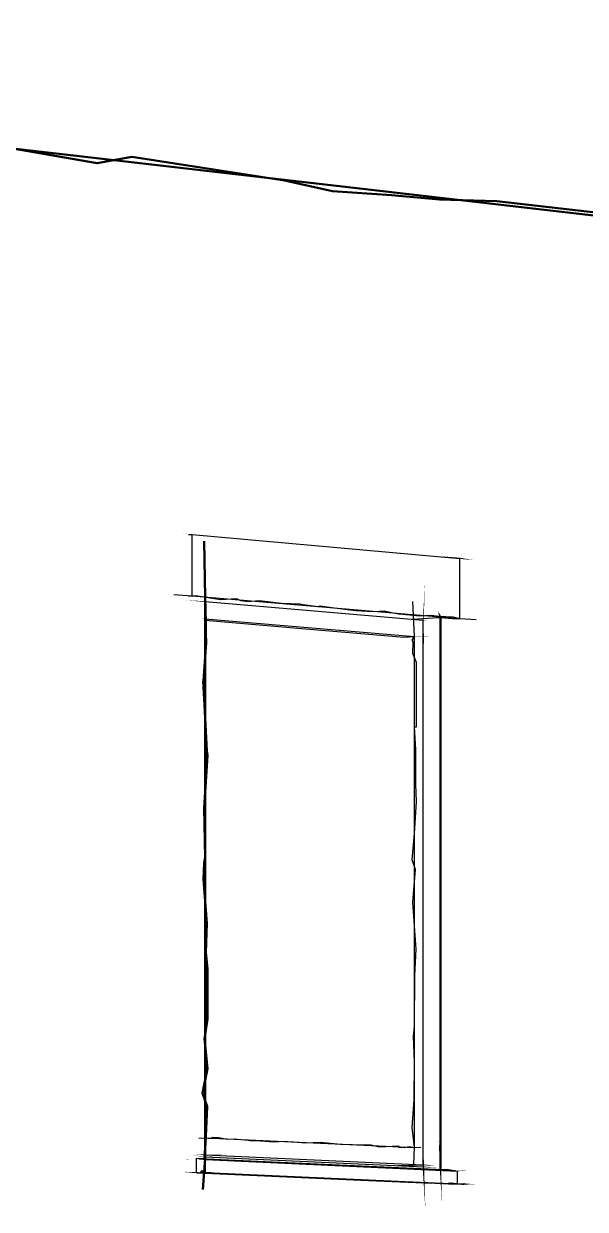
# Model space of a CAD drawing. Header units: inches. Extents: x -877 to 882, y -418 to 410.
# Drawn here: x 661.5 to 721.8, y -32.5 to 94.5 of the extents above; entities that cross this region are included whole.
import ezdxf

# ---------------------------------------------------------------- set-up
doc = ezdxf.new("R2010")
doc.units = ezdxf.units.IN
doc.header["$LTSCALE"] = 0.5
doc.header["$MEASUREMENT"] = 0
doc.layers.get('0').update_dxf_attribs({"lineweight": 18})
doc.layers.add('A-Glaz-Assm', color=71, linetype='Continuous', lineweight=25)
doc.layers.add('A-Wall', color=113, linetype='Continuous', lineweight=35)

# ---------------------------------------------------------------- blocks, each defined once
blk = doc.blocks.new('*U12')
at = {"color": 7, "linetype": 'Continuous', "lineweight": -3}
for p, q in [((680.94, 33.04), (680.98, 33.04)), ((680.98, 33.04), (680.98, 33.04)), ((703.24, 30.72), (706, 30.87)), ((706, 30.87), (706.24, 30.88)), ((706.24, 30.88), (706.28, 30.88)), ((706.28, 30.88), (706.28, 30.88)), ((706.29, 30.88), (707.94, 30.74)), ((691.36, 29.71), (702.33, 28.79)), ((680.08, -27.07), (680.93, -27.11)), ((680.08, -28.45), (680.08, -27.07)), ((680.93, -27.11), (680.94, -27.11)), ((680.93, -27.11), (680.93, -27.11)), ((680.94, -27.11), (680.94, -27.11)), ((680.08, -28.5), (680.08, -28.45)), ((680.08, -28.63), (680.08, -28.5)), ((680.08, -28.63), (680.81, -28.66)), ((680.08, -28.63), (680.08, -28.63)), ((680.81, -28.66), (680.93, -28.67)), ((680.93, -28.67), (680.94, -28.67)), ((680.94, -28.67), (680.94, -28.67)), ((680.94, -28.67), (680.97, -28.67)), ((680.97, -28.67), (680.98, -28.67)), ((680.98, -28.67), (697.68, -29.41)), ((706.24, -28.26), (706.24, -28.26)), ((706.29, -28.26), (706.29, -28.26)), ((706.29, -28.26), (706.87, -28.28)), ((706.87, -28.28), (707.11, -28.29)), ((697.68, -29.41), (705.28, -29.74)), ((706.25, -29.79), (706.26, -29.79)), ((706.26, -29.79), (706.28, -29.79)), ((706.28, -29.79), (706.29, -29.79))]:
    blk.add_line(p, q, dxfattribs=at)
at = {"layer": 'A-Glaz-Assm', "color": 252, "linetype": 'Continuous', "lineweight": 25}
for p, q in [((679.22, 39.77), (679.6, 39.79)), ((679.6, 33.21), (679.6, 39.79)), ((679.6, 39.79), (708.32, 37.22)), ((708.32, 30.76), (708.32, 37.22)), ((679.22, 33.19), (679.6, 33.21)), ((679.6, 33.21), (708.32, 30.76)), ((707.94, 30.74), (708.32, 30.76)), ((680.08, -27.07), (680.27, -27.1)), ((680.27, -27.1), (681.03, -27.21)), ((680.27, -27.1), (707.3, -28.32)), ((680.98, -26.92), (704.46, -27.99)), ((681.03, -28.6), (681.03, -27.21)), ((681.03, -27.21), (708.05, -28.44)), ((680.08, -28.63), (680.27, -28.62)), ((680.27, -28.62), (707.3, -29.82)), ((680.27, -28.62), (680.55, -28.62)), ((680.55, -28.41), (680.74, -28.4)), ((680.55, -28.62), (680.55, -28.41)), ((680.55, -28.41), (680.74, -28.42)), ((680.55, -28.62), (707.58, -29.81)), ((680.74, -28.61), (680.74, -28.4)), ((680.74, -28.61), (681.03, -28.6)), ((680.74, -28.61), (707.77, -29.81)), ((681.03, -28.6), (708.05, -29.8)), ((707.11, -28.29), (707.3, -28.32)), ((707.3, -28.32), (708.05, -28.44)), ((708.05, -29.8), (708.05, -28.44)), ((707.11, -29.83), (707.3, -29.82)), ((707.3, -29.82), (707.58, -29.81)), ((707.58, -29.81), (707.58, -29.8)), ((707.77, -29.81), (708.05, -29.8))]:
    blk.add_line(p, q, dxfattribs=at)
at = {"layer": 'A-Glaz-Assm', "color": 143, "linetype": 'Continuous', "lineweight": 25}
for p, q in [((680.98, 32.58), (704.39, 30.59)), ((680.98, 30.73), (703.46, 28.85)), ((704.39, -27.78), (704.39, 30.59)), ((702.33, 28.79), (703.46, 28.85)), ((703.46, -25.92), (703.46, 28.85)), ((680.98, -24.87), (703.46, -25.92)), ((680.98, -26.71), (704.39, -27.78)), ((701.66, -27.86), (704.39, -27.78))]:
    blk.add_line(p, q, dxfattribs=at)
at = {"layer": 'A-Glaz-Assm', "color": 141, "linetype": 'Continuous', "lineweight": 25}
blk.add_line((680.98, 30.58), (691.36, 29.71), dxfattribs=at)
at = {"layer": 'A-Wall', "color": 15, "linetype": 'Continuous', "lineweight": 50}
for p, q in [((549.83, 93.9), (863.68, 57.67)), ((680.98, -27.11), (680.98, 33.04)), ((703.24, 30.69), (703.24, 30.72)), ((706.24, -28.26), (706.24, 30.88)), ((703.24, -27.93), (703.24, -27.81))]:
    blk.add_line(p, q, dxfattribs=at)
at = {"layer": 'A-Wall', "color": 51, "linetype": 'Continuous', "lineweight": 50}
blk.add_line((701.79, -27.87), (701.79, -27.86), dxfattribs=at)
blk = doc.blocks.new('New Napkin Sketch')
at = {"layer": 'A-Wall', "color": 252, "linetype": 'Continuous', "lineweight": 25}
for p, q in [((679.22, 39.77), (679.6, 39.79)), ((679.6, 33.21), (679.6, 39.79)), ((708.32, 30.76), (708.32, 37.22)), ((679.22, 33.19), (679.6, 33.21)), ((707.94, 30.74), (708.32, 30.76)), ((680.08, -27.07), (680.27, -27.1)), ((680.27, -27.1), (681.03, -27.21)), ((681.03, -28.6), (681.03, -27.21)), ((680.08, -28.63), (680.27, -28.62)), ((680.27, -28.62), (680.55, -28.62)), ((680.55, -28.41), (680.74, -28.4)), ((680.55, -28.62), (680.55, -28.41)), ((680.55, -28.41), (680.74, -28.42)), ((680.74, -28.61), (680.74, -28.4)), ((680.74, -28.61), (681.03, -28.6)), ((707.11, -28.29), (707.3, -28.32)), ((707.3, -28.32), (708.05, -28.44)), ((708.05, -29.8), (708.05, -28.44)), ((707.11, -29.83), (707.3, -29.82)), ((707.3, -29.82), (707.58, -29.81)), ((707.58, -29.81), (707.58, -29.8)), ((707.77, -29.81), (708.05, -29.8))]:
    blk.add_line(p, q, dxfattribs=at)
at = {"layer": 'A-Wall', "color": 7, "linetype": 'Continuous', "lineweight": -3}
for p, q in [((680.94, 33.04), (680.98, 33.04)), ((680.98, 33.04), (680.98, 33.04)), ((703.24, 30.72), (706, 30.87)), ((706, 30.87), (706.24, 30.88)), ((706.24, 30.88), (706.28, 30.88)), ((706.28, 30.88), (706.28, 30.88)), ((706.29, 30.88), (707.94, 30.74)), ((691.36, 29.71), (702.33, 28.79)), ((680.08, -27.07), (680.93, -27.11)), ((680.08, -28.45), (680.08, -27.07)), ((680.93, -27.11), (680.94, -27.11)), ((680.93, -27.11), (680.93, -27.11)), ((680.94, -27.11), (680.94, -27.11)), ((680.08, -28.5), (680.08, -28.45)), ((680.08, -28.63), (680.08, -28.5)), ((680.08, -28.63), (680.81, -28.66)), ((680.08, -28.63), (680.08, -28.63)), ((680.81, -28.66), (680.93, -28.67)), ((680.93, -28.67), (680.94, -28.67)), ((680.94, -28.67), (680.94, -28.67)), ((680.94, -28.67), (680.97, -28.67)), ((680.97, -28.67), (680.98, -28.67)), ((680.98, -28.67), (697.68, -29.41)), ((706.24, -28.26), (706.24, -28.26)), ((706.29, -28.26), (706.29, -28.26)), ((706.29, -28.26), (706.87, -28.28)), ((706.87, -28.28), (707.11, -28.29)), ((697.68, -29.41), (705.28, -29.74)), ((706.25, -29.79), (706.26, -29.79)), ((706.26, -29.79), (706.28, -29.79)), ((706.28, -29.79), (706.29, -29.79))]:
    blk.add_line(p, q, dxfattribs=at)
at = {"layer": 'A-Wall', "color": 141, "linetype": 'Continuous', "lineweight": 25}
blk.add_line((680.98, 30.58), (691.36, 29.71), dxfattribs=at)
at = {"layer": 'A-Wall', "color": 15, "linetype": 'Continuous', "lineweight": 50}
for p, q in [((703.24, 30.69), (703.24, 30.72)), ((703.24, -27.93), (703.24, -27.81))]:
    blk.add_line(p, q, dxfattribs=at)
at = {"layer": 'A-Wall', "color": 143, "linetype": 'Continuous', "lineweight": 25}
for p, q in [((702.33, 28.79), (703.46, 28.85)), ((701.66, -27.86), (704.39, -27.78))]:
    blk.add_line(p, q, dxfattribs=at)
at = {"layer": 'A-Wall', "color": 51, "linetype": 'Continuous', "lineweight": 50}
blk.add_line((701.79, -27.87), (701.79, -27.86), dxfattribs=at)
at = {"layer": 'A-Wall', "color": 15, "linetype": 'Continuous', "lineweight": 50, "extrusion": (0, 0, -1)}
for points in [[(-551.28, 94.52), (-564.11, 91.87), (-578.6, 90.44), (-593.62, 89.23), (-598.27, 88.26), (-606.68, 87.04), (-614.98, 86.68), (-623.25, 85.56), (-638.15, 84.01), (-655.99, 81.89), (-669.41, 79.57), (-673.14, 80.24), (-689.51, 77.73), (-694.67, 76.58), (-701, 76.13), (-706.14, 75.68), (-712.28, 75.5), (-723.21, 74.25)], [(-680.74, -30.42), (-680.98, -27.11), (-680.94, -26.93), (-681.03, -25.49), (-681.22, -21.54), (-680.72, -20.11), (-681.25, -17.45), (-680.94, -14.26), (-681.23, -12.16), (-681.25, -6.76), (-681.05, -5.03), (-681.19, -1.91), (-680.83, 2.84), (-680.87, 4.58), (-681, 5.15), (-680.89, 10.47), (-681.25, 16.08), (-681.18, 16.6), (-680.92, 21.47), (-680.78, 24.05), (-680.81, 24.09), (-681.11, 28.19), (-681.08, 29.19), (-681.07, 30.35), (-680.98, 33.04), (-680.9, 39.05)]]:
    blk.add_lwpolyline(points, dxfattribs=at)
at = {"layer": 'A-Wall', "color": 252, "linetype": 'Continuous', "lineweight": 25, "extrusion": (0, 0, -1)}
for points in [[(-678.36, 39.91, 0, 0.011, 0), (-679.6, 39.79, 0.011, 0, 0), (-680.4, 39.73, 0, 0, 0), (-682.5, 39.46, 0, 0, 0), (-684.6, 39.45, 0, 0, 0), (-685.47, 39.34, 0, 0, 0), (-687.56, 39.07, 0, 0, 0), (-690.15, 38.71, 0, 0, 0), (-691.92, 38.64, 0, 0, 0), (-692.36, 38.52, 0, 0, 0), (-694.63, 38.38, 0, 0, 0), (-695.59, 38.46, 0, 0, 0), (-696.09, 38.19, 0, 0, 0), (-697.65, 38.2, 0, 0, 0), (-697.8, 38.26, 0, 0, 0), (-699.07, 37.95, 0, 0, 0), (-700.91, 37.92, 0, 0, 0), (-701.31, 37.72, 0, 0, 0), (-702.7, 37.59, 0, 0, 0), (-703.92, 37.58, 0, 0, 0), (-706.44, 37.43, 0, 0.129, 0), (-708.32, 37.22, 0.129, 0, 0), (-709.77, 37.04, 0, 0, 0)], [(-678.6, -27.16, 0, 0.0244, 0), (-681.03, -27.21, 0.0244, 0, 0), (-682.12, -27.34, 0, 0, 0), (-684.34, -27.25, 0, 0, 0), (-685.53, -27.49, 0, 0, 0), (-687.48, -27.4, 0, 0, 0), (-688.5, -27.45, 0, 0, 0), (-688.59, -27.59, 0, 0, 0), (-691.17, -27.54, 0, 0, 0), (-692.47, -27.6, 0, 0, 0), (-693.89, -27.89, 0, 0, 0), (-695.9, -27.8, 0, 0, 0), (-698.43, -28.06, 0, 0, 0), (-699.15, -28.12, 0, 0, 0), (-700.57, -28.06, 0, 0, 0), (-700.75, -28.12, 0, 0, 0), (-702.66, -28.28, 0, 0, 0), (-702.99, -28.12, 0, 0, 0), (-705.41, -28.45, 0, 0, 0), (-706.45, -28.37, 0, 0.0751, 0), (-708.05, -28.44, 0.0751, 0, 0), (-709.22, -28.36, 0, 0, 0)], [(-679.37, -26.73, 0, 0.0529, 0), (-680.98, -26.92, 0.0529, 0, 0), (-681.78, -26.88, 0, 0, 0), (-682.46, -27.01, 0, 0, 0), (-683.12, -27.12, 0, 0, 0), (-684.76, -27.01, 0, 0, 0), (-686.84, -27.19, 0, 0, 0), (-688.09, -27.15, 0, 0, 0), (-689.72, -27.38, 0, 0, 0), (-690.4, -27.33, 0, 0, 0), (-691.71, -27.38, 0, 0, 0), (-692.79, -27.53, 0, 0, 0), (-694.63, -27.57, 0, 0, 0), (-696.31, -27.54, 0, 0, 0), (-697.12, -27.62, 0, 0, 0), (-698.36, -27.68, 0, 0, 0), (-699.45, -27.66, 0, 0, 0), (-701.59, -27.8, 0, 0, 0), (-703.26, -28, 0, 0.0878, 0), (-704.46, -27.99, 0.0878, 0, 0), (-706.1, -28.14, 0, 0, 0)], [(-679.9, -27.2, 0, 0.0758, 0), (-680.27, -27.1, 0.0758, 0, 0), (-682.59, -27.16, 0, 0, 0), (-683.87, -27.24, 0, 0, 0), (-685.02, -27.39, 0, 0, 0), (-685.08, -27.27, 0, 0, 0), (-685.44, -27.29, 0, 0, 0), (-686.87, -27.29, 0, 0, 0), (-687.56, -27.41, 0, 0, 0), (-689.29, -27.42, 0, 0, 0), (-689.82, -27.64, 0, 0, 0), (-690.73, -27.49, 0, 0, 0), (-692.49, -27.61, 0, 0, 0), (-693.77, -27.75, 0, 0, 0), (-695.91, -27.84, 0, 0, 0), (-695.99, -27.71, 0, 0, 0), (-696.95, -27.96, 0, 0, 0), (-699.44, -27.84, 0, 0, 0), (-701.78, -27.99, 0, 0, 0), (-702.15, -28.13, 0, 0, 0), (-704.1, -28.21, 0, 0, 0), (-704.39, -28.1, 0, 0, 0), (-705.85, -28.16, 0, 0.0623, 0), (-707.3, -28.32, 0.0623, 0, 0), (-708.01, -28.37, 0, 0, 0)], [(-678.41, -28.5, 0, 0.0274, 0), (-680.55, -28.62, 0.0274, 0, 0), (-682.21, -28.73, 0, 0, 0), (-682.8, -28.62, 0, 0, 0), (-683.51, -28.67, 0, 0, 0), (-684.11, -28.73, 0, 0, 0), (-684.73, -28.89, 0, 0, 0), (-687.24, -29.04, 0, 0, 0), (-689.38, -29.12, 0, 0, 0), (-691.04, -29.21, 0, 0, 0), (-692.77, -29.17, 0, 0, 0), (-692.99, -29.24, 0, 0, 0), (-693.84, -29.12, 0, 0, 0), (-695.22, -29.15, 0, 0, 0), (-695.91, -29.18, 0, 0, 0), (-696.57, -29.4, 0, 0, 0), (-697.06, -29.47, 0, 0, 0), (-698.28, -29.32, 0, 0, 0), (-700.78, -29.58, 0, 0, 0), (-703.27, -29.74, 0, 0, 0), (-704.4, -29.54, 0, 0, 0), (-704.72, -29.63, 0, 0, 0), (-707.21, -29.68, 0, 0.0777, 0), (-707.58, -29.81, 0.0777, 0, 0), (-709.33, -29.96, 0, 0, 0)], [(-678.71, -28.64, 0, 0.121, 0), (-680.74, -28.61, 0.121, 0, 0), (-683.12, -28.68, 0, 0, 0), (-685.13, -28.7, 0, 0, 0), (-686.9, -28.86, 0, 0, 0), (-686.89, -29, 0, 0, 0), (-688.43, -28.93, 0, 0, 0), (-690.41, -29.09, 0, 0, 0), (-690.56, -29.13, 0, 0, 0), (-693.16, -29.07, 0, 0, 0), (-695.62, -29.2, 0, 0, 0), (-698.26, -29.47, 0, 0, 0), (-698.39, -29.48, 0, 0, 0), (-700.41, -29.6, 0, 0, 0), (-702.26, -29.57, 0, 0, 0), (-704.32, -29.79, 0, 0, 0), (-706.94, -29.64, 0, 0.124, 0), (-707.77, -29.81, 0.124, 0, 0), (-710, -29.89, 0, 0, 0)], [(-679.26, -28.56, 0, 0.127, 0), (-680.27, -28.62, 0.127, 0, 0), (-680.89, -28.71, 0, 0, 0), (-681.14, -28.75, 0, 0, 0), (-682.7, -28.64, 0, 0, 0), (-683.14, -28.89, 0, 0, 0), (-685.42, -28.98, 0, 0, 0), (-686.88, -28.91, 0, 0, 0), (-687.56, -29.08, 0, 0, 0), (-688.71, -29.04, 0, 0, 0), (-690.87, -28.97, 0, 0, 0), (-690.99, -29.06, 0, 0, 0), (-691.11, -29.11, 0, 0, 0), (-691.38, -29.18, 0, 0, 0), (-693.4, -29.22, 0, 0, 0), (-693.82, -29.25, 0, 0, 0), (-695.24, -29.3, 0, 0, 0), (-696.88, -29.46, 0, 0, 0), (-698.93, -29.35, 0, 0, 0), (-699.85, -29.6, 0, 0, 0), (-702.11, -29.56, 0, 0, 0), (-704.23, -29.79, 0, 0, 0), (-706.7, -29.77, 0, 0.131, 0), (-707.3, -29.82, 0.131, 0, 0), (-709.53, -29.95, 0, 0, 0)], [(-680.06, -28.64, 0, 0.102, 0), (-681.03, -28.6, 0.102, 0, 0), (-682.3, -28.58, 0, 0, 0), (-683.26, -28.61, 0, 0, 0), (-685.94, -28.95, 0, 0, 0), (-686.18, -28.9, 0, 0, 0), (-688.56, -28.9, 0, 0, 0), (-691.23, -28.99, 0, 0, 0), (-692.76, -29.19, 0, 0, 0), (-695.18, -29.31, 0, 0, 0), (-695.28, -29.34, 0, 0, 0), (-695.6, -29.28, 0, 0, 0), (-696.76, -29.2, 0, 0, 0), (-699.09, -29.47, 0, 0, 0), (-700.51, -29.4, 0, 0, 0), (-701.52, -29.57, 0, 0, 0), (-703.42, -29.64, 0, 0, 0), (-703.91, -29.68, 0, 0, 0), (-704.08, -29.54, 0, 0, 0), (-706.5, -29.71, 0, 0, 0), (-707.22, -29.63, 0, 0.0955, 0), (-708.05, -29.8, 0.0955, 0, 0), (-709.52, -29.73, 0, 0, 0)]]:
    blk.add_lwpolyline(points, format="xyseb", dxfattribs=at)
at = {"layer": 'A-Wall', "color": 143, "linetype": 'Continuous', "lineweight": 25, "extrusion": (0, 0, -1)}
for points in [[(-704.62, -32.54, 0, 0.17, 0), (-704.39, -27.78, 0.17, 0, 0), (-704.28, -22.63, 0, 0, 0), (-704.33, -22.25, 0, 0, 0), (-704.29, -20.24, 0, 0, 0), (-704.14, -15.97, 0, 0, 0), (-704.38, -15.08, 0, 0, 0), (-704.62, -12.73, 0, 0, 0), (-704.48, -9.61, 0, 0, 0), (-704.25, -4.36, 0, 0, 0), (-704.54, 0.23, 0, 0, 0), (-704.56, 3.94, 0, 0, 0), (-704.52, 7.6, 0, 0, 0), (-704.6, 8.33, 0, 0, 0), (-704.62, 8.65, 0, 0, 0), (-704.25, 14.11, 0, 0, 0), (-704.42, 15.49, 0, 0, 0), (-704.5, 20.65, 0, 0, 0), (-704.49, 23.23, 0, 0, 0), (-704.48, 27.47, 0, 0.0839, 0), (-704.39, 30.59, 0.0839, 0, 0), (-704.59, 34.8, 0, 0, 0)], [(-678.86, 32.75, 0, 0.0801, 0), (-680.98, 32.58, 0.0801, 0, 0), (-681.98, 32.48, 0, 0, 0), (-683.7, 32.3, 0, 0, 0), (-685.07, 32.24, 0, 0, 0), (-686.13, 32.23, 0, 0, 0), (-686.22, 32.17, 0, 0, 0), (-687.65, 32.08, 0, 0, 0), (-688.53, 31.92, 0, 0, 0), (-690.41, 31.75, 0, 0, 0), (-690.52, 31.76, 0, 0, 0), (-692.08, 31.7, 0, 0, 0), (-693.95, 31.54, 0, 0, 0), (-696.14, 31.38, 0, 0, 0), (-697.07, 31.13, 0, 0, 0), (-697.56, 31.08, 0, 0, 0), (-698.86, 30.99, 0, 0, 0), (-700.04, 30.9, 0, 0, 0), (-701.08, 30.78, 0, 0, 0), (-701.96, 30.8, 0, 0, 0), (-703.83, 30.56, 0, 0.0471, 0), (-704.39, 30.59, 0.0471, 0, 0), (-705.03, 30.62, 0, 0, 0)], [(-680.38, 30.71, 0, 0.0486, 0), (-680.98, 30.73, 0.0486, 0, 0), (-682.87, 30.63, 0, 0, 0), (-684.56, 30.47, 0, 0, 0), (-685.48, 30.28, 0, 0, 0), (-685.67, 30.41, 0, 0, 0), (-687.39, 30.23, 0, 0, 0), (-688.57, 30.08, 0, 0, 0), (-689.13, 30.08, 0, 0, 0), (-689.71, 30.06, 0, 0, 0), (-690.27, 30.01, 0, 0, 0), (-690.33, 29.98, 0, 0, 0), (-691.9, 29.88, 0, 0, 0), (-693.23, 29.64, 0, 0, 0), (-693.65, 29.58, 0, 0, 0), (-694.71, 29.69, 0, 0, 0), (-696.09, 29.38, 0, 0, 0), (-698.06, 29.39, 0, 0, 0), (-699.49, 29.3, 0, 0, 0), (-700.96, 29.15, 0, 0, 0), (-702.07, 28.86, 0, 0.051, 0), (-703.46, 28.85, 0.051, 0, 0), (-705.58, 28.78, 0, 0, 0)], [(-679.81, -26.64, 0, 0.0827, 0), (-680.98, -26.71, 0.0827, 0, 0), (-683.05, -26.7, 0, 0, 0), (-684.23, -26.91, 0, 0, 0), (-685.83, -27.03, 0, 0, 0), (-686.35, -26.97, 0, 0, 0), (-687.54, -27.11, 0, 0, 0), (-689, -27.04, 0, 0, 0), (-690.74, -27.1, 0, 0, 0), (-692.69, -27.29, 0, 0, 0), (-692.79, -27.33, 0, 0, 0), (-693.11, -27.19, 0, 0, 0), (-694.17, -27.23, 0, 0, 0), (-694.24, -27.37, 0, 0, 0), (-696.06, -27.39, 0, 0, 0), (-698.35, -27.45, 0, 0, 0), (-700.47, -27.6, 0, 0, 0), (-701.61, -27.62, 0, 0, 0), (-702.12, -27.75, 0, 0, 0), (-702.39, -27.73, 0, 0, 0), (-704.19, -27.85, 0, 0.113, 0), (-704.39, -27.78, 0.113, 0, 0), (-705.79, -27.88, 0, 0, 0)]]:
    blk.add_lwpolyline(points, format="xyseb", dxfattribs=at)
at = {"layer": 'A-Wall', "color": 252, "linetype": 'Continuous', "lineweight": 25, "extrusion": (0, 0, -1)}
blk.add_lwpolyline([(-677.63, 33.34), (-679.6, 33.21), (-679.94, 33.25), (-682.63, 32.8), (-684.35, 32.91), (-684.78, 32.71), (-685.34, 32.64), (-685.93, 32.63), (-686.82, 32.69), (-689.2, 32.43), (-691.15, 32.35), (-691.51, 32.27), (-692.34, 32.17), (-693.07, 32.05), (-693.32, 32.13), (-694.57, 31.96), (-697.14, 31.62), (-699.05, 31.52), (-700.22, 31.59), (-700.98, 31.43), (-701.76, 31.28), (-704.03, 31.06), (-705.28, 31.12), (-706.02, 31.02), (-707.6, 30.94), (-708.32, 30.76), (-710.07, 30.68)], dxfattribs=at)
at = {"layer": 'A-Wall', "color": 143, "linetype": 'Continuous', "lineweight": 25, "extrusion": (0, 0, -1)}
for points in [[(-703.37, -27.72), (-703.46, -25.92), (-703.2, -23.78), (-703.42, -20.82), (-703.45, -16.74), (-703.35, -14.02), (-703.44, -12.93), (-703.49, -7.47), (-703.64, -4.68), (-703.28, 0.34), (-703.34, 1.26), (-703.57, 3.88), (-703.22, 4.92), (-703.47, 7.75), (-703.67, 11.13), (-703.58, 13.03), (-703.58, 16.75), (-703.46, 19.15), (-703.68, 19.16), (-703.67, 21.88), (-703.67, 26.07), (-703.27, 27.04), (-703.3, 28.27), (-703.22, 28.44), (-703.46, 28.85), (-703.26, 32.58)], [(-680.3, -24.92), (-680.98, -24.87), (-681.63, -24.97), (-681.79, -24.8), (-682.45, -24.83), (-683.37, -25.02), (-684.12, -24.99), (-685.59, -25.12), (-685.83, -25.16), (-686.98, -25.19), (-688.33, -25.3), (-689.48, -25.23), (-690.24, -25.33), (-690.48, -25.3), (-691.75, -25.42), (-693.38, -25.34), (-695.51, -25.56), (-696.79, -25.61), (-698.82, -25.64), (-699.65, -25.85), (-701.73, -25.75), (-701.76, -25.93), (-701.98, -25.88), (-702.34, -25.93), (-702.89, -25.81), (-703.46, -25.92), (-704.14, -25.9)]]:
    blk.add_lwpolyline(points, dxfattribs=at)
at = {"layer": 'A-Wall', "color": 15, "linetype": 'Continuous', "lineweight": 50, "extrusion": (0, 0, -1)}
blk.add_lwpolyline([(-706.41, -31.99, 0, 0.151, 0), (-706.24, -28.26, 0.151, 0, 0), (-706.06, -25.2, 0, 0, 0), (-706.09, -20.78, 0, 0, 0), (-706.5, -15.14, 0, 0, 0), (-706, -9.26, 0, 0, 0), (-705.99, -8.59, 0, 0, 0), (-706.09, -3.83, 0, 0, 0), (-706.05, -3.59, 0, 0, 0), (-706.5, 1.55, 0, 0, 0), (-706.4, 4.05, 0, 0, 0), (-706.19, 7.46, 0, 0, 0), (-706.1, 12.07, 0, 0, 0), (-706.25, 12.49, 0, 0, 0), (-706.43, 14.4, 0, 0, 0), (-706.29, 15.09, 0, 0, 0), (-706.23, 20.04, 0, 0, 0), (-706.39, 22.21, 0, 0, 0), (-705.98, 25.37, 0, 0, 0), (-706.47, 26.95, 0, 0, 0), (-706.03, 28.49, 0, 0, 0), (-706.22, 29.56, 0, 0.267, 0), (-706.24, 30.88, 0.267, 0, 0), (-705.98, 31.55, 0, 0, 0)], format="xyseb", dxfattribs=at)

msp = doc.modelspace()

# ---------------------------------------------------------------- block references
msp.add_blockref('New Napkin Sketch', (0, 0))
at = {"color": 7, "linetype": 'Continuous', "lineweight": -3}
msp.add_blockref('*U12', (0, 0), dxfattribs=at)

doc.saveas('drawing.dxf')
